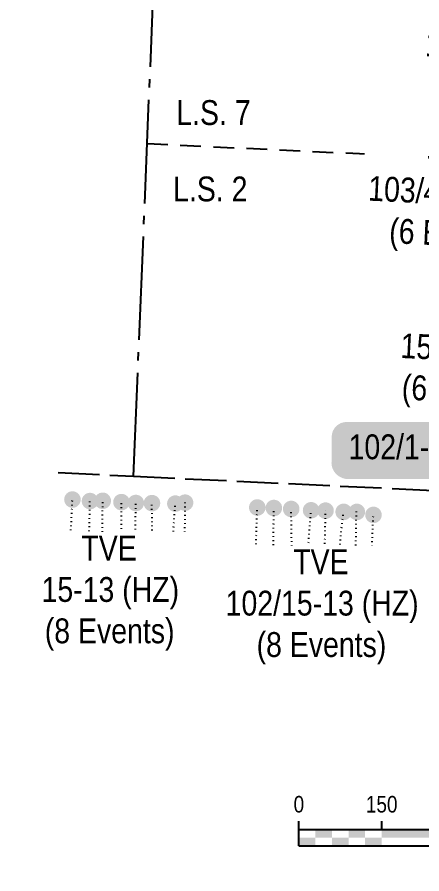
# Model space of a CAD drawing. Extents: x 318601 to 331416, y 6144887 to 6151717.
# Drawn here: x 330010 to 330498, y 6144887 to 6145922 of the extents above; entities that cross this region are included whole.
import ezdxf
from ezdxf.enums import TextEntityAlignment as Align

# ---------------------------------------------------------------- set-up
doc = ezdxf.new("R2010")
doc.units = 0
doc.header["$LTSCALE"] = 5
doc.header["$PDSIZE"] = 0.5
for name, pattern in [('foc-DOT', [1, 0.2, -0.8]), ('foc-LSD', [8, 5, -3]), ('foc-QUARTERLINE', [33, 25, -3, 2, -3]), ('foc-UNSURVEYED', [12.5, 10, -2.5])]:
    doc.linetypes.add(name, pattern=pattern)
doc.layers.get('Defpoints').update_dxf_attribs({"color": 9})
for name, color, linetype in [('ABADATA-DRILL', 8, 'foc-DOT'), ('ABADATA-DRILL-T', 8, 'Continuous'), ('CG-NOTES', 7, 'Continuous'), ('DETAIL-HZ-Existing', 8, 'foc-DOT'), ('DETAIL-T', 7, 'Continuous'), ('L-SECQ', 8, 'foc-QUARTERLINE'), ('L-SECTION-LSD', 7, 'foc-LSD'), ('L-USEC', 7, 'foc-UNSURVEYED')]:
    doc.layers.add(name, color=color, linetype=linetype)
doc.styles.add('100L', font='ARIALN.TTF', dxfattribs={"height": 11})
doc.styles.add('80', font='ARIALN.TTF', dxfattribs={"height": 10})
doc.styles.add('80L', font='ARIALN.TTF', dxfattribs={"height": 10})

# ---------------------------------------------------------------- blocks, each defined once
blk = doc.blocks.new('*U53')
at = {"color": 0}
for p, q in [((-150, 0), (-150, 15)), ((-100, 10), (-100, 15)), ((-50, 10), (-50, 15)), ((50, 10), (50, 15)), ((150.24, 0), (150.24, 15)), ((-150, 10), (150.24, 10)), ((-150, 0), (150.24, 0))]:
    blk.add_line(p, q, dxfattribs=at)
for points in [[(-140, 10), (-130, 10), (-140, 5), (-130, 5)], [(-120, 10), (-110, 10), (-120, 5), (-110, 5)], [(-100, 10), (-50, 10), (-100, 5), (-50, 5)], [(50, 10), (150.24, 10), (50, 5), (150.24, 5)], [(-150, 5), (-140, 5), (-150, 0), (-140, 0)], [(-130, 5), (-120, 5), (-130, 0), (-120, 0)], [(-110, 5), (-100, 5), (-110, 0), (-100, 0)], [(-50, 5), (50, 5), (-50, 0), (50, 0)]]:
    blk.add_solid(points, dxfattribs=at)
at = {"color": 0, "style": '80'}
blk.add_text('metres', height=10, dxfattribs=at).set_placement((162.24, 20), align=Align.CENTER)
at = {"color": 0, "char_height": 10, "style": '80'}
for s, insert, attachment_point in [('0', (-150, 30.21), 2), ('150', (-100, 30.21), 2), ('300', (-50, 30.21), 2), ('600', (50, 30.21), 2), ('900', (136.7, 30.22), 3), ('SCALE 1:15,000', (0.12, -5), 2)]:
    blk.add_mtext(s, dxfattribs=dict(at, insert=insert, attachment_point=attachment_point))
blk = doc.blocks.new('*U55')
h = blk.add_hatch(color=255)
edge = h.paths.add_edge_path()
edge.add_line((-44, -11.5), (44, -11.5))
edge.add_arc((44, -5.5), 6, 270, 360)
edge.add_line((50, -5.5), (50, 4))
edge.add_arc((44, 4), 6, 0, 90)
edge.add_line((44, 10), (-44, 10))
edge.add_arc((-44, 4), 6, 90, 180)
edge.add_line((-50, 4), (-50, -5.5))
edge.add_arc((-44, -5.5), 6, 180, 270)
at = {"color": 1, "flags": 128}
blk.add_lwpolyline([(-44, -11.5, 3, 3, 0), (44, -11.5, 3, 3, 0.414214), (50, -5.5, 3, 3, 0), (50, 4, 3, 0, 0.414214), (44, 10, 0, 0, 0), (-44, 10, 0, 0, 0.414214), (-50, 4, 0, 0, 0), (-50, -5.5, 0, 3, 0.414214)], format="xyseb", close=True, dxfattribs=at)
for points in [[(-40.07, 0.33, 0, 7.5, 0), (0, 0, 0, 0, 0)], [(28.66, -2.38, 0, 7.5, 0), (0, 0, 0, 0, 0)]]:
    blk.add_lwpolyline(points, format="xyseb", dxfattribs=at)
at = {"color": 1, "style": '80'}
blk.add_attdef('ENTER_TEXT_001', (-26.85, -4.92), '', height=10, dxfattribs=at)

msp = doc.modelspace()

# ---------------------------------------------------------------- hatches: boundary and pattern name
at = {"layer": 'DETAIL-HZ-Existing'}
h = msp.add_hatch(color=256, dxfattribs=at)
h.dxf.hatch_style = 1
edge = h.paths.add_edge_path()
edge.add_arc((330076.263, 6145338.84), 9.999, 0, 360)
h = msp.add_hatch(color=256, dxfattribs=at)
h.dxf.hatch_style = 1
edge = h.paths.add_edge_path()
edge.add_arc((330097.467, 6145337.019), 9.999, 0, 360)
h = msp.add_hatch(color=256, dxfattribs=at)
h.dxf.hatch_style = 1
edge = h.paths.add_edge_path()
edge.add_arc((330112.823, 6145337.339), 9.999, 0, 360)
h = msp.add_hatch(color=256, dxfattribs=at)
h.dxf.hatch_style = 1
edge = h.paths.add_edge_path()
edge.add_arc((330135.465, 6145335.709), 9.999, 0, 360)
h = msp.add_hatch(color=256, dxfattribs=at)
h.dxf.hatch_style = 1
edge = h.paths.add_edge_path()
edge.add_arc((330152.786, 6145334.658), 9.999, 0, 360)
h = msp.add_hatch(color=256, dxfattribs=at)
h.dxf.hatch_style = 1
edge = h.paths.add_edge_path()
edge.add_arc((330172.276, 6145334.488), 9.999, 0, 360)
h = msp.add_hatch(color=256, dxfattribs=at)
h.dxf.hatch_style = 1
edge = h.paths.add_edge_path()
edge.add_arc((330212.253, 6145335.069), 9.999, 0, 360)
h = msp.add_hatch(color=256, dxfattribs=at)
h.dxf.hatch_style = 1
edge = h.paths.add_edge_path()
edge.add_arc((330200.516, 6145333.909), 9.999, 0, 360)
h = msp.add_hatch(color=256, dxfattribs=at)
h.dxf.hatch_style = 1
edge = h.paths.add_edge_path()
edge.add_arc((330299.441, 6145329.239), 9.999, 0, 360)
h = msp.add_hatch(color=256, dxfattribs=at)
h.dxf.hatch_style = 1
edge = h.paths.add_edge_path()
edge.add_arc((330319.452, 6145328.628), 9.999, 0, 360)
h = msp.add_hatch(color=256, dxfattribs=at)
h.dxf.hatch_style = 1
edge = h.paths.add_edge_path()
edge.add_arc((330340.412, 6145327.447), 9.999, 0, 360)
h = msp.add_hatch(color=256, dxfattribs=at)
h.dxf.hatch_style = 1
edge = h.paths.add_edge_path()
edge.add_arc((330364.402, 6145325.851), 9.999, 0, 360)
h = msp.add_hatch(color=256, dxfattribs=at)
h.dxf.hatch_style = 1
edge = h.paths.add_edge_path()
edge.add_arc((330381.834, 6145325.446), 9.999, 0, 360)
h = msp.add_hatch(color=256, dxfattribs=at)
h.dxf.hatch_style = 1
edge = h.paths.add_edge_path()
edge.add_arc((330403.73, 6145323.917), 9.999, 0, 360)
h = msp.add_hatch(color=256, dxfattribs=at)
h.dxf.hatch_style = 1
edge = h.paths.add_edge_path()
edge.add_arc((330419.632, 6145323.864), 9.999, 0, 360)
h = msp.add_hatch(color=256, dxfattribs=at)
h.dxf.hatch_style = 1
edge = h.paths.add_edge_path()
edge.add_arc((330439.692, 6145320.289), 9.999, 0, 360)

# ---------------------------------------------------------------- linework, layer by layer
at = {"layer": 'ABADATA-DRILL', "flags": 128}
for points in [[(330070.73, 6145231.77), (330071.022, 6145237.476), (330071.696, 6145251.45), (330072.399, 6145265.413), (330073.151, 6145279.344), (330073.964, 6145293.293), (330074.767, 6145307.251), (330075.459, 6145320.934), (330076.237, 6145338.918)], [(330094.311, 6145230.525), (330094.378, 6145231.773), (330094.963, 6145245.551), (330095.437, 6145259.533), (330095.911, 6145273.506), (330096.253, 6145287.443), (330096.637, 6145301.419), (330097.102, 6145319.095), (330097.441, 6145337.096)], [(330110.841, 6145229.653), (330111.112, 6145240.074), (330111.498, 6145253.85), (330111.952, 6145267.833), (330112.335, 6145281.809), (330112.598, 6145295.76), (330112.701, 6145309.737), (330112.738, 6145319.414), (330112.797, 6145337.417)], [(330133.365, 6145228.463), (330133.539, 6145231.477), (330134.152, 6145245.443), (330134.588, 6145259.227), (330134.862, 6145273.218), (330135.135, 6145287.188), (330135.297, 6145301.133), (330135.371, 6145317.794), (330135.439, 6145335.787)], [(330149.552, 6145227.609), (330149.55, 6145228.488), (330149.842, 6145242.437), (330150.525, 6145256.401), (330151.191, 6145270.175), (330151.825, 6145284.151), (330152.288, 6145298.124), (330152.521, 6145312.076), (330152.572, 6145316.728), (330152.76, 6145334.735)], [(330169.163, 6145226.573), (330169.539, 6145236.595), (330170.231, 6145250.538), (330171.065, 6145264.495), (330171.76, 6145278.268), (330172.264, 6145292.25), (330172.417, 6145306.225), (330172.361, 6145316.566), (330172.25, 6145334.566)], [(330192.186, 6145225.358), (330192.529, 6145229.305), (330193.661, 6145243.221), (330194.762, 6145257.127), (330195.925, 6145271.061), (330196.97, 6145284.81), (330198.003, 6145298.759), (330199.025, 6145312.699), (330199.252, 6145316.033), (330200.49, 6145333.987)], [(330211.55, 6145224.335), (330211.949, 6145238.166), (330212.152, 6145252.13), (330212.084, 6145266.084), (330211.737, 6145280.06), (330211.753, 6145293.841), (330212.157, 6145307.826), (330212.239, 6145317.141), (330212.227, 6145335.146)], [(330295.64, 6145219.895), (330295.833, 6145224.756), (330296.427, 6145238.733), (330296.901, 6145252.735), (330297.381, 6145266.617), (330297.796, 6145280.612), (330298.259, 6145294.575), (330298.694, 6145308.589), (330298.797, 6145312.328), (330299.415, 6145329.317)], [(330317.334, 6145218.75), (330317.711, 6145230.103), (330318.185, 6145244.085), (330318.539, 6145258.092), (330318.819, 6145271.973), (330318.993, 6145285.977), (330319.107, 6145299.954), (330319.249, 6145311.708), (330319.426, 6145328.705)], [(330340.149, 6145217.545), (330340.203, 6145219.942), (330340.396, 6145233.926), (330340.601, 6145247.919), (330340.875, 6145261.919), (330341.075, 6145275.813), (330340.989, 6145289.808), (330340.742, 6145303.78), (330340.639, 6145310.54), (330340.386, 6145327.525)], [(330357.513, 6145216.629), (330358.035, 6145225.485), (330358.878, 6145239.442), (330359.592, 6145253.415), (330360.237, 6145267.41), (330361.056, 6145281.278), (330362.04, 6145295.239), (330363.012, 6145308.941), (330364.279, 6145325.893)], [(330378.154, 6145215.539), (330378.264, 6145217.008), (330378.977, 6145230.961), (330379.551, 6145244.929), (330380.194, 6145258.904), (330380.659, 6145272.907), (330381.089, 6145286.791), (330381.473, 6145300.787), (330381.581, 6145308.529), (330381.808, 6145325.524)], [(330397.108, 6145214.538), (330397.137, 6145223.75), (330397.08, 6145237.714), (330397.354, 6145251.704), (330398.157, 6145265.663), (330399.111, 6145279.646), (330400.15, 6145293.485), (330401.601, 6145307.137), (330403.704, 6145323.995)], [(330415.858, 6145213.548), (330416.01, 6145216.85), (330416.683, 6145230.814), (330417.096, 6145244.779), (330417.41, 6145258.768), (330417.984, 6145272.736), (330418.488, 6145286.737), (330418.798, 6145300.626), (330418.925, 6145307.366), (330419.122, 6145324.363)], [(330434.289, 6145212.575), (330434.503, 6145219.954), (330435.096, 6145233.921), (330435.909, 6145247.87), (330436.882, 6145261.822), (330437.685, 6145275.78), (330438.29, 6145289.777), (330438.898, 6145303.384), (330439.666, 6145320.367)]]:
    msp.add_lwpolyline(points, dxfattribs=at)
at = {"layer": 'Defpoints'}
for p in [(330076.233, 6145338.887), (330097.457, 6145337.121), (330112.806, 6145337.38), (330135.431, 6145335.779), (330152.755, 6145334.73), (330172.271, 6145334.595), (330200.515, 6145333.988), (330212.226, 6145335.177), (330439.666, 6145320.354)]:
    msp.add_point(p, dxfattribs=at)
at = {"layer": 'L-SECQ'}
msp.add_line((330149.937, 6145367.015), (330178.899, 6146070.018), dxfattribs=at)
at = {"layer": 'L-SECTION-LSD'}
msp.add_line((330166.498, 6145768.99), (330966.325, 6145731.052), dxfattribs=at)
at = {"layer": 'L-USEC'}
for p, q in [((330059.095, 6145371.327), (330149.937, 6145367.015)), ((330149.937, 6145367.015), (330549.889, 6145348.033))]:
    msp.add_line(p, q, dxfattribs=at)

# ---------------------------------------------------------------- block references
at = {"layer": 'CG-NOTES'}
ref = msp.add_blockref('*U55', (330539.226, 6145402.563), dxfattribs=dict(at, xscale=2.999652690000007, yscale=2.999652690000007, zscale=2.999652690000007))
ref.add_attrib('ENTER_TEXT_001', '102/1-24 LEG# 1', (330409.685, 6145387.554), dxfattribs={"layer": '0', "color": 1, "height": 29.99653, "style": '80'})
at = {"layer": 'DETAIL-T', "color": 6, "xscale": 1.999768460000009, "yscale": 1.999768460000009, "zscale": 1.999768460000009}
msp.add_blockref('*U53', (330649.598, 6144920.241), dxfattribs=at)

# ---------------------------------------------------------------- texts
at = {"layer": 'ABADATA-DRILL-T', "char_height": 29.99653, "attachment_point": 1, "style": '80L', "bg_fill": 3, "box_fill_scale": 1.15, "bg_fill_color": 256, "bg_fill_true_color": 256, "bg_fill_transparency": 0}
for s, width, insert, rotation in [('\\pi70.314;Spur\\P\\pi2.0038;102/5-20 (HZ)\\P\\pi29.831;(4 Events)', 212.12128, (330503.456, 6145954.712), 357.282636), ('\\pi46.423;Spur\\P\\pi2.001;15-18 (HZ)\\P\\pi5.9399;(6 Events)', 164.3382, (330473.651, 6145589.942), 357.282685)]:
    msp.add_mtext_dynamic_manual_height_columns(s, width=width, gutter_width=50, heights=[0], dxfattribs=dict(at, insert=insert, rotation=rotation))

# ---------------------------------------------------------------- next in the draw order: texts
at = {"layer": 'ABADATA-DRILL-T', "insert": (330434.61, 6145780.072), "char_height": 29.99653, "attachment_point": 1, "rotation": 357.282636, "style": '80L', "bg_fill": 3, "box_fill_scale": 1.15, "bg_fill_color": 256, "bg_fill_true_color": 256, "bg_fill_transparency": 0}
msp.add_mtext_dynamic_manual_height_columns('\\pi70.314;Spur\\P\\pi2.0038;103/4-20 (HZ)\\P\\pi29.831;(6 Events)', width=212.12128, gutter_width=50, heights=[0], dxfattribs=at)
at = {"layer": 'ABADATA-DRILL-T', "char_height": 29.99653, "attachment_point": 1, "style": '80L', "bg_fill": 3, "box_fill_scale": 1.15, "bg_fill_color": 256, "bg_fill_true_color": 256, "bg_fill_transparency": 0}
for s, width, insert in [('\\pi73.052;TVE\\P\\pi24.947;15-13 (HZ)\\P\\pi28.886;(8 Events)', 210.23025, (330014.013, 6145295.173)), ('\\pi84.01;TVE\\P\\pi2.4605;102/15-13 (HZ)\\P\\pi39.844;(8 Events)', 232.14563, (330258.777, 6145278.643))]:
    msp.add_mtext_dynamic_manual_height_columns(s, width=width, gutter_width=50, heights=[0], dxfattribs=dict(at, insert=insert))
at = {"layer": 'L-SECTION-LSD', "char_height": 29.99653, "attachment_point": 1, "style": '100L', "bg_fill": 3, "box_fill_scale": 1.5, "bg_fill_color": 256, "bg_fill_transparency": 0}
for s, width, insert in [('\\pi2.7656;L.S. 7', 88.47872, (330198.852, 6145821.444)), ('\\pi13.262;L.S. 2', 98.79076, (330184.545, 6145729.151))]:
    msp.add_mtext_dynamic_manual_height_columns(s, width=width, gutter_width=55, heights=[0], dxfattribs=dict(at, insert=insert))

doc.saveas('drawing.dxf')
